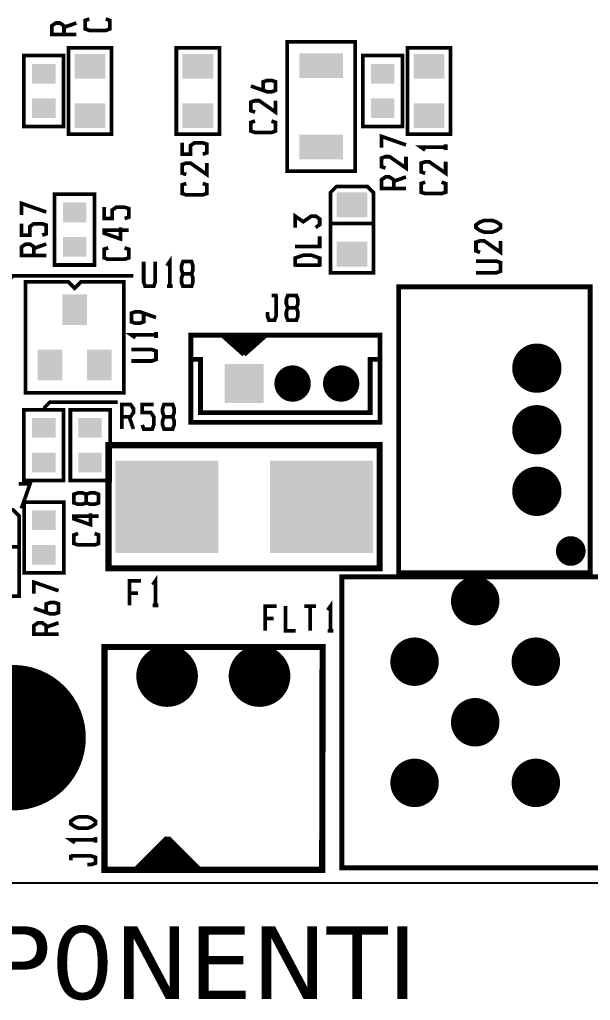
# Model space of a CAD drawing. Extents: x -72 to 72, y -78 to 50.
# Drawn here: x 0.27 to 23.8, y -10.83 to 29.61 of the extents above; entities that cross this region are included whole.
import ezdxf

# ---------------------------------------------------------------- set-up
doc = ezdxf.new("R2010")
doc.units = 0
doc.header["$MEASUREMENT"] = 0
doc.layers.get('0').update_dxf_attribs({"linetype": 'CONTINUOUS'})
for name, color, linetype in [('22-303-0_DRD', 7, 'CONTINUOUS'), ('22-303-0_SMT', 254, 'CONTINUOUS'), ('22-303-0_SST', 1, 'CONTINUOUS')]:
    doc.layers.add(name, color=color, linetype=linetype)
doc.styles.get("Standard").update_dxf_attribs({"font": 'verdana.ttf', "height": 3})

# ---------------------------------------------------------------- blocks, each defined once
blk = doc.blocks.new('RECTANGLE_1')
blk.add_solid([(0.63627, 0.51308), (0.63627, -0.51308), (-0.63627, 0.51308), (-0.63627, -0.51308)])
blk = doc.blocks.new('RECTANGLE_3')
blk.add_solid([(0.9017, 0.508), (0.9017, -0.508), (-0.9017, 0.508), (-0.9017, -0.508)])
blk = doc.blocks.new('RECTANGLE_7')
blk.add_solid([(0.4826, 0.4064), (0.4826, -0.4064), (-0.4826, 0.4064), (-0.4826, -0.4064)])
blk = doc.blocks.new('RECTANGLE_10')
blk.add_solid([(2.1209, 1.905), (2.1209, -1.905), (-2.1209, 1.905), (-2.1209, -1.905)])
blk = doc.blocks.new('ROUND_14')
at = {"const_width": 0.99949}
blk.add_lwpolyline([(-0.499744, 0, 1), (0.499744, 0, 1)], format="xyb", close=True, dxfattribs=at)
blk = doc.blocks.new('ROUND_19')
at = {"const_width": 0.7493}
blk.add_lwpolyline([(-0.37465, 0, 1), (0.37465, 0, 1)], format="xyb", close=True, dxfattribs=at)
blk = doc.blocks.new('SQUARE_20')
blk.add_solid([(0.8001, 0.8001), (0.8001, -0.8001), (-0.8001, 0.8001), (-0.8001, -0.8001)])
blk = doc.blocks.new('ROUND_25')
at = {"const_width": 1.27}
blk.add_lwpolyline([(-0.635, 0, 1), (0.635, 0, 1)], format="xyb", close=True, dxfattribs=at)
blk = doc.blocks.new('ROUND_28')
at = {"const_width": 2.99974}
blk.add_lwpolyline([(-1.49987, 0, 1), (1.49987, 0, 1)], format="xyb", close=True, dxfattribs=at)
blk = doc.blocks.new('RECTANGLE_36')
blk.add_solid([(0.508, 0.635), (0.508, -0.635), (-0.508, 0.635), (-0.508, -0.635)])
blk = doc.blocks.new('ROUND_37')
at = {"const_width": 1.016}
blk.add_lwpolyline([(-0.508, 0, 1), (0.508, 0, 1)], format="xyb", close=True, dxfattribs=at)

msp = doc.modelspace()

# ---------------------------------------------------------------- linework, layer by layer
at = {"layer": '22-303-0_DRD'}
msp.add_line((70, -5.999), (-70, -5.999), dxfattribs=at)
at = {"layer": '22-303-0_SST'}
for points, const_width in [([(2.101, 29.002), (2.101, 29.357), (1.93, 29.474), (1.763, 29.474), (1.593, 29.357), (1.593, 29.002), (2.609, 29.002)], 0.152), ([(2.101, 29.296), (2.609, 29.474)], 0.152), ([(3.82, 29.642), (3.99, 29.583), (3.99, 29.228), (3.82, 29.169), (3.145, 29.169), (2.974, 29.228), (2.974, 29.583), (3.145, 29.642)], 0.152), ([(14.097, 23.368), (11.303, 23.368), (11.303, 28.702), (14.097, 28.702), (14.097, 23.368)], 0.152), ([(4.064, 24.892), (4.064, 28.448), (2.286, 28.448), (2.286, 24.892), (4.064, 24.892)], 0.152), ([(6.731, 28.448), (6.731, 24.892), (8.509, 24.892), (8.509, 28.448), (6.731, 28.448)], 0.152), ([(18.034, 24.892), (18.034, 28.448), (16.256, 28.448), (16.256, 24.892), (18.034, 24.892)], 0.152), ([(0.445, 28.131), (0.445, 25.209), (2.083, 25.209), (2.083, 28.131), (0.445, 28.131)], 0.152), ([(14.415, 28.131), (14.415, 25.209), (16.053, 25.209), (16.053, 28.131), (14.415, 28.131)], 0.152), ([(10.315, 26.695), (10.315, 27.051), (10.485, 27.109), (10.653, 27.109), (10.823, 27.051), (10.823, 26.695), (10.653, 26.634), (10.485, 26.634), (9.807, 26.873)], 0.152), ([(10.823, 26.271), (10.823, 25.796), (10.145, 26.271), (9.977, 26.271), (9.807, 26.213), (9.807, 25.857), (9.977, 25.796)], 0.152), ([(10.653, 25.433), (10.823, 25.375), (10.823, 25.019), (10.653, 24.958), (9.977, 24.958), (9.807, 25.019), (9.807, 25.375), (9.977, 25.433)], 0.152), ([(16.198, 24.445), (15.182, 24.801), (15.182, 24.328)], 0.152), ([(7.821, 24.061), (7.988, 24.12), (7.988, 24.475), (7.821, 24.534), (7.48, 24.534), (7.313, 24.417), (7.313, 24.061), (6.972, 24.061), (6.972, 24.534)], 0.152), ([(17.833, 24.351), (16.817, 24.351), (16.988, 24.232)], 0.152), ([(17.833, 24.47), (17.833, 24.232)], 0.152), ([(16.198, 23.962), (16.198, 23.49), (15.519, 23.962), (15.352, 23.962), (15.182, 23.904), (15.182, 23.548), (15.352, 23.49)], 0.152), ([(7.988, 23.696), (7.988, 23.223), (7.313, 23.696), (7.142, 23.696), (6.972, 23.637), (6.972, 23.282), (7.142, 23.223)], 0.152), ([(17.833, 23.749), (17.833, 23.277), (17.155, 23.749), (16.988, 23.749), (16.817, 23.691), (16.817, 23.335), (16.988, 23.277)], 0.152), ([(15.69, 22.652), (15.69, 23.007), (15.519, 23.124), (15.352, 23.124), (15.182, 23.007), (15.182, 22.652), (16.198, 22.652)], 0.152), ([(15.69, 22.946), (16.198, 23.124)], 0.152), ([(7.821, 22.857), (7.988, 22.799), (7.988, 22.443), (7.821, 22.385), (7.142, 22.385), (6.972, 22.443), (6.972, 22.799), (7.142, 22.857)], 0.152), ([(13.335, 22.733), (14.605, 22.733), (14.859, 22.479), (14.859, 19.177), (13.081, 19.177), (13.081, 22.479), (13.335, 22.733)], 0.152), ([(17.663, 22.911), (17.833, 22.852), (17.833, 22.497), (17.663, 22.438), (16.988, 22.438), (16.817, 22.497), (16.817, 22.852), (16.988, 22.911)], 0.152), ([(1.714, 22.416), (1.714, 19.494), (3.353, 19.494), (3.353, 22.416), (1.714, 22.416)], 0.152), ([(1.369, 21.679), (0.353, 22.035), (0.353, 21.562)], 0.152), ([(4.597, 21.407), (4.768, 21.466), (4.768, 21.821), (4.597, 21.88), (4.26, 21.88), (4.089, 21.763), (4.089, 21.407), (3.752, 21.407), (3.752, 21.88)], 0.152), ([(12.469, 21.039), (12.639, 21.158), (12.639, 21.394), (12.469, 21.514), (12.299, 21.514), (11.961, 21.278), (11.623, 21.514), (11.623, 21.039)], 0.152), ([(1.201, 20.724), (1.369, 20.782), (1.369, 21.138), (1.201, 21.196), (0.861, 21.196), (0.693, 21.079), (0.693, 20.724), (0.353, 20.724), (0.353, 21.196)], 0.152), ([(4.43, 21.041), (4.43, 20.569), (3.752, 20.805), (3.752, 20.925), (4.768, 20.925)], 0.152), ([(13.081, 21.209), (14.859, 21.209)], 0.152), ([(20.099, 21.031), (19.929, 20.914), (19.759, 20.853), (19.421, 20.853), (19.251, 20.914), (19.083, 21.031), (19.083, 21.151), (19.251, 21.27), (19.421, 21.328), (19.759, 21.328), (19.929, 21.27), (20.099, 21.151), (20.099, 21.031)], 0.152), ([(12.639, 20.676), (12.639, 20.262), (11.623, 20.262)], 0.152), ([(0.861, 19.886), (0.861, 20.241), (0.693, 20.358), (0.523, 20.358), (0.353, 20.241), (0.353, 19.886), (1.369, 19.886)], 0.152), ([(0.861, 20.18), (1.369, 20.358)], 0.152), ([(4.597, 20.203), (4.768, 20.145), (4.768, 19.789), (4.597, 19.731), (3.922, 19.731), (3.752, 19.789), (3.752, 20.145), (3.922, 20.203)], 0.152), ([(20.099, 20.49), (20.099, 20.015), (19.421, 20.49), (19.251, 20.49), (19.083, 20.432), (19.083, 20.076), (19.251, 20.015)], 0.152), ([(6.459, 18.616), (6.459, 19.632), (6.342, 19.461)], 0.152), ([(12.639, 19.423), (12.639, 19.779), (12.299, 19.896), (11.961, 19.896), (11.623, 19.779), (11.623, 19.423)], 0.152), ([(5.86, 19.632), (5.86, 18.786), (5.799, 18.616), (5.443, 18.616), (5.385, 18.786), (5.385, 19.632)], 0.152), ([(7.358, 19.124), (7.417, 19.294), (7.417, 19.461), (7.358, 19.632), (7.003, 19.632), (6.942, 19.461), (6.942, 19.294), (7.003, 19.124), (7.358, 19.124), (7.417, 18.953), (7.417, 18.786), (7.358, 18.616), (7.003, 18.616), (6.942, 18.786), (6.942, 18.953), (7.003, 19.124)], 0.152), ([(12.639, 19.482), (11.623, 19.482)], 0.152), ([(19.083, 19.652), (19.929, 19.652), (20.099, 19.594), (20.099, 19.238), (19.929, 19.177), (19.083, 19.177)], 0.152), ([(-0.254, 18.796), (0, 19.05), (4.953, 19.05)], 0.152), ([(0.508, 14.224), (4.572, 14.224), (4.572, 18.796), (2.794, 18.796), (2.54, 18.542), (2.286, 18.796), (0.508, 18.796), (0.508, 14.224)], 0.152), ([(6.579, 18.616), (6.342, 18.616)], 0.152), ([(23.589, 6.805), (23.79, 6.8), (23.79, 18.595), (15.895, 18.595), (15.895, 6.805), (23.589, 6.805)], 0.201), ([(10.488, 17.559), (10.488, 17.389), (10.546, 17.221), (10.782, 17.221), (10.843, 17.389), (10.843, 18.237)], 0.152), ([(10.902, 18.237), (10.665, 18.237)], 0.152), ([(11.681, 17.729), (11.74, 17.897), (11.74, 18.067), (11.681, 18.237), (11.326, 18.237), (11.265, 18.067), (11.265, 17.897), (11.326, 17.729), (11.681, 17.729), (11.74, 17.559), (11.74, 17.389), (11.681, 17.221), (11.326, 17.221), (11.265, 17.389), (11.265, 17.559), (11.326, 17.729)], 0.152), ([(5.385, 17.506), (5.385, 17.15), (5.215, 17.092), (5.047, 17.092), (4.877, 17.15), (4.877, 17.506), (5.047, 17.567), (5.215, 17.567), (5.893, 17.328)], 0.152), ([(5.893, 16.609), (4.877, 16.609), (5.047, 16.49)], 0.152), ([(5.893, 16.728), (5.893, 16.49)], 0.152), ([(15.126, 16.604), (15.126, 13.005), (7.325, 13.005), (7.325, 16.604), (15.126, 16.604)], 0.201), ([(10.424, 16.604), (10.325, 16.604), (8.626, 16.604), (9.525, 15.804)], 0.201), ([(10.32, 16.513), (8.727, 16.513)], 0.201), ([(8.793, 16.604), (8.793, 16.454)], 0.201), ([(8.974, 16.604), (8.974, 16.294)], 0.201), ([(9.152, 16.604), (9.152, 16.134)], 0.201), ([(9.332, 16.604), (9.332, 15.974)], 0.201), ([(9.512, 16.604), (9.512, 15.814)], 0.201), ([(10.424, 16.604), (9.525, 15.804)], 0.201), ([(9.693, 16.604), (9.693, 15.954)], 0.201), ([(9.873, 16.604), (9.873, 16.114)], 0.201), ([(10.051, 16.604), (10.051, 16.274)], 0.201), ([(10.231, 16.604), (10.231, 16.434)], 0.201), ([(10.117, 16.332), (8.931, 16.332)], 0.201), ([(9.916, 16.152), (9.134, 16.152)], 0.201), ([(4.877, 16.007), (5.723, 16.007), (5.893, 15.949), (5.893, 15.593), (5.723, 15.535), (4.877, 15.535)], 0.152), ([(9.713, 15.974), (9.335, 15.974)], 0.201), ([(7.325, 15.606), (7.724, 15.606), (7.724, 13.406), (14.724, 13.406), (14.724, 15.606), (15.126, 15.606)], 0.201), ([(4.318, 13.843), (1.524, 13.843), (1.27, 13.589)], 0.152), ([(4.488, 13.236), (4.844, 13.236), (4.963, 13.406), (4.963, 13.574), (4.844, 13.744), (4.488, 13.744), (4.488, 12.728)], 0.152), ([(5.326, 12.898), (5.385, 12.728), (5.74, 12.728), (5.801, 12.898), (5.801, 13.236), (5.682, 13.406), (5.326, 13.406), (5.326, 13.744), (5.801, 13.744)], 0.152), ([(6.579, 13.236), (6.64, 13.406), (6.64, 13.574), (6.579, 13.744), (6.223, 13.744), (6.165, 13.574), (6.165, 13.406), (6.223, 13.236), (6.579, 13.236), (6.64, 13.066), (6.64, 12.898), (6.579, 12.728), (6.223, 12.728), (6.165, 12.898), (6.165, 13.066), (6.223, 13.236)], 0.152), ([(0.445, 13.525), (0.445, 10.604), (2.083, 10.604), (2.083, 13.525), (0.445, 13.525)], 0.152), ([(4, 10.604), (4, 13.525), (2.362, 13.525), (2.362, 10.604), (4, 10.604)], 0.152), ([(4.785, 13.236), (4.963, 12.728)], 0.152), ([(3.937, 6.985), (3.937, 12.065), (15.113, 12.065), (15.113, 6.985), (3.937, 6.985)], 0.254), ([(0.345, 9.454), (0.701, 10.47), (0.226, 10.47)], 0.152), ([(3.02, 10.038), (2.852, 10.097), (2.682, 10.097), (2.512, 10.038), (2.512, 9.682), (2.682, 9.624), (2.852, 9.624), (3.02, 9.682), (3.02, 10.038), (3.19, 10.097), (3.36, 10.097), (3.528, 10.038), (3.528, 9.682), (3.36, 9.624), (3.19, 9.624), (3.02, 9.682)], 0.152), ([(2.095, 6.795), (2.095, 9.716), (0.457, 9.716), (0.457, 6.795), (2.095, 6.795)], 0.152), ([(-1.27, 9.398), (0, 9.398), (0.254, 9.144), (0.254, 5.842), (-1.524, 5.842), (-1.524, 9.144), (-1.27, 9.398)], 0.152), ([(3.19, 9.258), (3.19, 8.786), (2.512, 9.022), (2.512, 9.141), (3.528, 9.141)], 0.152), ([(3.36, 8.42), (3.528, 8.362), (3.528, 8.006), (3.36, 7.948), (2.682, 7.948), (2.512, 8.006), (2.512, 8.362), (2.682, 8.42)], 0.152), ([(22.647, 8.077), (22.647, 7.32)], 0.201), ([(23.332, 8.077), (22.647, 8.077)], 0.201), ([(22.827, 8.184), (22.827, 7.216)], 0.201), ([(23.007, 8.209), (23.007, 7.188)], 0.201), ([(23.188, 8.169), (23.188, 7.229)], 0.201), ([(23.365, 8.042), (23.365, 7.356)], 0.201), ([(-1.524, 7.874), (0.254, 7.874)], 0.152), ([(23.5, 7.717), (22.479, 7.717)], 0.201), ([(23.459, 7.897), (22.52, 7.897)], 0.201), ([(23.472, 7.536), (22.504, 7.536)], 0.201), ([(23.368, 7.358), (22.611, 7.358)], 0.201), ([(1.877, 6.058), (0.861, 6.413), (0.861, 5.941)], 0.152), ([(4.801, 5.458), (4.801, 6.474), (5.276, 6.474)], 0.152), ([(5.875, 5.458), (5.875, 6.474), (5.758, 6.304)], 0.152), ([(13.551, 6.634), (24.549, 6.634), (24.549, -5.364), (13.551, -5.364), (13.551, 6.634)], 0.201), ([(5.156, 5.966), (4.801, 5.966)], 0.152), ([(13.086, 4.409), (13.086, 5.425), (12.969, 5.255)], 0.152), ([(1.369, 5.161), (1.369, 5.517), (1.539, 5.575), (1.709, 5.575), (1.877, 5.517), (1.877, 5.161), (1.709, 5.103), (1.539, 5.103), (0.861, 5.339)], 0.152), ([(5.994, 5.458), (5.758, 5.458)], 0.152), ([(10.394, 4.409), (10.394, 5.425), (10.869, 5.425)], 0.152), ([(11.648, 4.409), (11.232, 4.409), (11.232, 5.425)], 0.152), ([(12.487, 5.425), (12.012, 5.425)], 0.152), ([(12.248, 4.409), (12.248, 5.425)], 0.152), ([(10.749, 4.917), (10.394, 4.917)], 0.152), ([(1.369, 4.265), (1.369, 4.62), (1.201, 4.737), (1.031, 4.737), (0.861, 4.62), (0.861, 4.265), (1.877, 4.265)], 0.152), ([(1.369, 4.559), (1.877, 4.737)], 0.152), ([(13.205, 4.409), (12.969, 4.409)], 0.152), ([(4.265, -5.453), (3.767, -5.453), (3.767, 3.739), (12.761, 3.739), (12.743, -5.453), (4.265, -5.453)], 0.254), ([(6.218, 2.408), (6.218, 2.672), (5.949, 2.939)], 0.152), ([(6.749, 2.939), (6.482, 2.672), (6.482, 2.408), (6.218, 2.408), (5.949, 2.139), (5.949, 2.939), (6.749, 2.939), (6.749, 2.139), (6.482, 2.408)], 0.152), ([(9.759, 2.139), (10.559, 2.139), (10.559, 2.939), (9.759, 2.939), (9.759, 2.139), (10.028, 2.408), (10.028, 2.672), (9.759, 2.939)], 0.152), ([(10.559, 2.939), (10.292, 2.672), (10.292, 2.408), (10.559, 2.139)], 0.152), ([(6.218, 2.672), (6.482, 2.672)], 0.152), ([(10.028, 2.672), (10.292, 2.672)], 0.152), ([(10.292, 2.408), (10.028, 2.408)], 0.152), ([(5.949, 2.139), (6.749, 2.139)], 0.152), ([(3.399, -3.559), (3.228, -3.675), (3.061, -3.736), (2.72, -3.736), (2.553, -3.675), (2.383, -3.559), (2.383, -3.439), (2.553, -3.32), (2.72, -3.261), (3.061, -3.261), (3.228, -3.32), (3.399, -3.439), (3.399, -3.559)], 0.152), ([(3.399, -4.1), (3.399, -4.336)], 0.152), ([(6.363, -4.153), (5.065, -5.453)], 0.254), ([(6.363, -4.153), (7.663, -5.453), (7.262, -5.453)], 0.254), ([(3.399, -4.219), (2.383, -4.219), (2.553, -4.336)], 0.152), ([(6.081, -4.437), (6.081, -5.453)], 0.254), ([(6.647, -4.437), (6.081, -4.437)], 0.254), ([(6.309, -4.209), (6.309, -5.453)], 0.254), ([(6.419, -4.209), (6.309, -4.209)], 0.254), ([(6.538, -4.328), (6.538, -5.453)], 0.254), ([(6.767, -4.557), (6.767, -5.453)], 0.254), ([(2.383, -4.818), (2.383, -5.057)], 0.152), ([(3.061, -5.235), (3.228, -5.235), (3.399, -5.174), (3.399, -4.938), (3.228, -4.879), (2.383, -4.879)], 0.152), ([(5.624, -4.895), (5.624, -5.453)], 0.254), ([(7.104, -4.895), (5.624, -4.895)], 0.254), ([(5.852, -4.666), (5.852, -5.453)], 0.254), ([(6.876, -4.666), (5.852, -4.666)], 0.254), ([(6.995, -4.785), (6.995, -5.453)], 0.254), ([(5.166, -5.352), (5.166, -5.453)], 0.254), ([(7.562, -5.352), (5.166, -5.352)], 0.254), ([(5.395, -5.123), (5.395, -5.453)], 0.254), ([(7.333, -5.123), (5.395, -5.123)], 0.254), ([(7.224, -5.014), (7.224, -5.453)], 0.254), ([(7.452, -5.243), (7.452, -5.453)], 0.254), ([(7.262, -5.453), (5.065, -5.453)], 0.254)]:
    msp.add_lwpolyline(points, dxfattribs=dict(at, const_width=const_width))
at = {"layer": '22-303-0_SST', "const_width": 0.201}
for points in [[(22.99, 8.209, 0.414214), (22.479, 7.699)], [(23.5, 7.699, 0.414214), (22.99, 8.209)], [(22.479, 7.699, 0.414214), (22.99, 7.188)], [(22.99, 7.188, 0.414214), (23.5, 7.699)]]:
    msp.add_lwpolyline(points, format="xyb", dxfattribs=at)

# ---------------------------------------------------------------- block references
at = {"layer": '22-303-0_SMT'}
for name, p in [('RECTANGLE_1', (3.175, 27.686)), ('RECTANGLE_1', (7.62, 27.686)), ('RECTANGLE_3', (12.7, 27.711)), ('RECTANGLE_1', (17.145, 27.686)), ('RECTANGLE_7', (1.27, 27.381)), ('RECTANGLE_7', (15.24, 27.381)), ('RECTANGLE_7', (1.27, 25.959)), ('RECTANGLE_7', (15.24, 25.959)), ('RECTANGLE_1', (3.175, 25.654)), ('RECTANGLE_1', (7.62, 25.654)), ('RECTANGLE_1', (17.145, 25.654)), ('RECTANGLE_3', (12.7, 24.359)), ('RECTANGLE_1', (13.97, 21.971)), ('RECTANGLE_7', (2.54, 21.666)), ('RECTANGLE_7', (2.54, 20.244)), ('RECTANGLE_1', (13.97, 19.939)), ('RECTANGLE_36', (2.54, 17.653)), ('ROUND_37', (21.59, 15.24)), ('RECTANGLE_36', (1.524, 15.367)), ('RECTANGLE_36', (3.556, 15.367)), ('SQUARE_20', (9.525, 14.605)), ('ROUND_19', (11.524, 14.605)), ('ROUND_19', (13.525, 14.605)), ('ROUND_37', (21.59, 12.7)), ('RECTANGLE_7', (1.27, 12.776)), ('RECTANGLE_7', (3.175, 12.776)), ('RECTANGLE_7', (1.27, 11.354)), ('RECTANGLE_7', (3.175, 11.354)), ('RECTANGLE_10', (6.337, 9.525)), ('RECTANGLE_10', (12.713, 9.525)), ('ROUND_37', (21.59, 10.16)), ('RECTANGLE_7', (1.27, 8.966)), ('RECTANGLE_7', (1.27, 7.544)), ('ROUND_14', (19.05, 5.634)), ('ROUND_14', (16.551, 3.134)), ('ROUND_14', (21.549, 3.134)), ('ROUND_25', (6.35, 2.54)), ('ROUND_25', (10.16, 2.54)), ('ROUND_28', (0, 0)), ('ROUND_14', (19.05, 0.635)), ('ROUND_14', (16.551, -1.864)), ('ROUND_14', (21.549, -1.864))]:
    msp.add_blockref(name, p, dxfattribs=at)

# ---------------------------------------------------------------- texts
at = {"layer": '22-303-0_DRD', "linetype": 'Continuous'}
msp.add_text('LATO COMP0NENTI', height=3, dxfattribs=at).set_placement((-22.762, -10.776))

doc.saveas('drawing.dxf')
